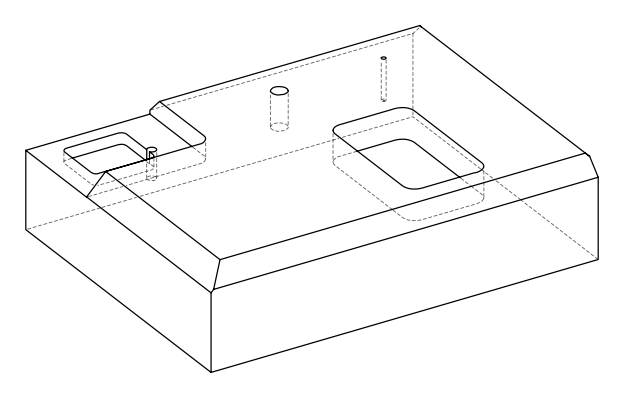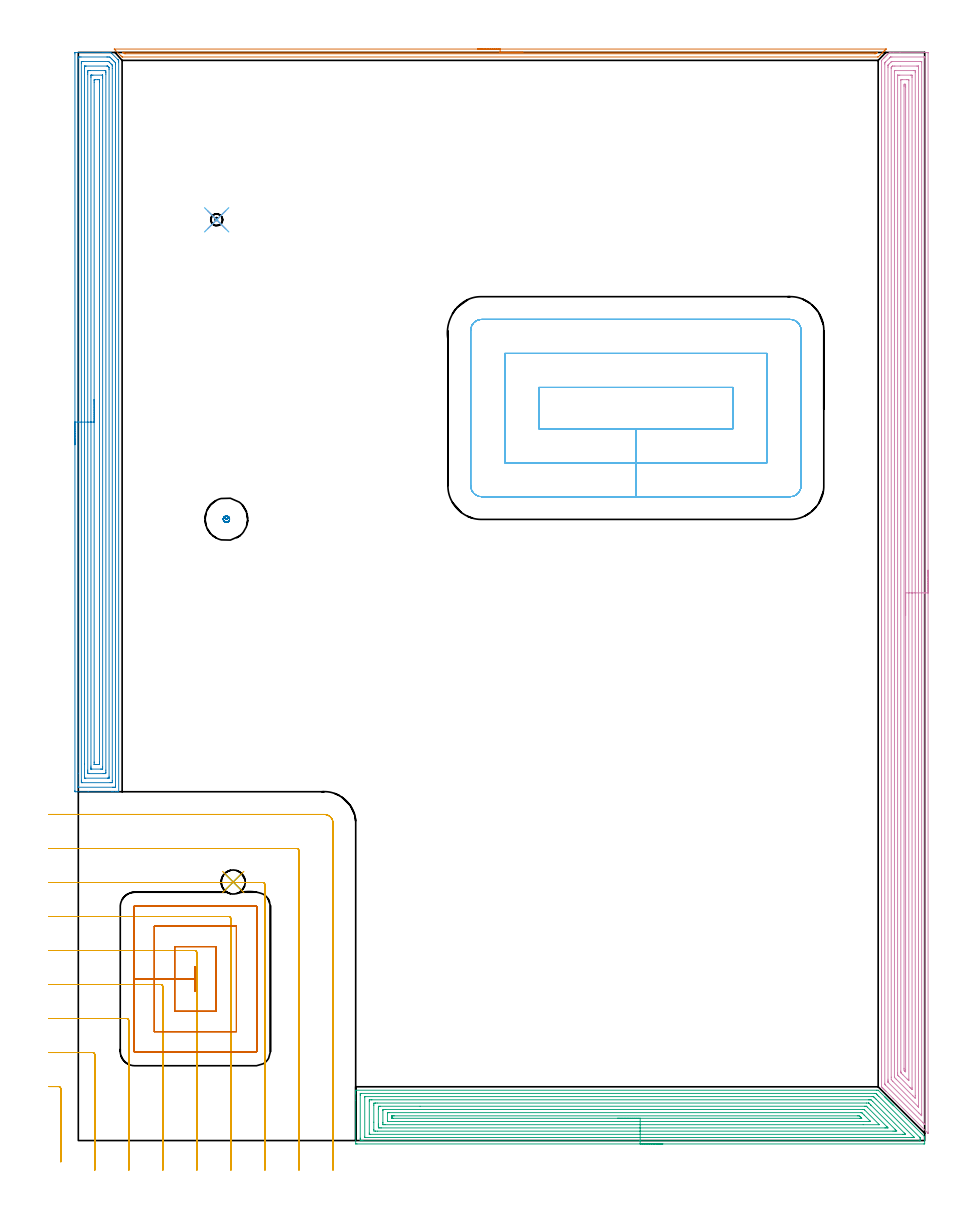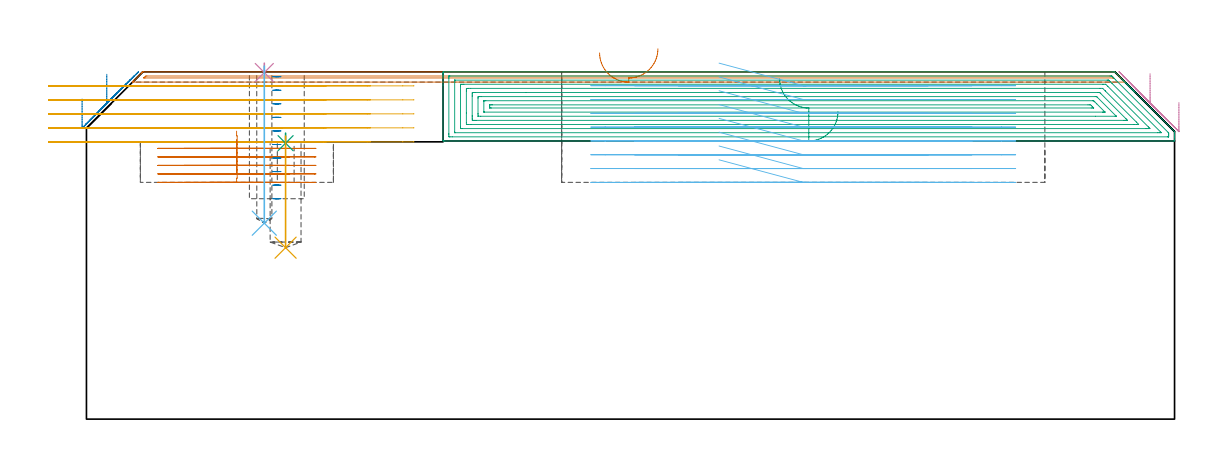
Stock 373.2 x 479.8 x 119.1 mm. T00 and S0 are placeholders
(PLAN: 12 operations, 6 tool changes, 111.7 min)
(1 AREA_MILL | FG_CHAMFER_SURFACE | UGT0205_001 | 5.54 min | 2117 mm3)
(2 AREA_MILL_1 | FG_CHAMFER_SURFACE_1 | UGT0205_001 | 18.59 min | 62138 mm3)
(3 AREA_MILL_2 | FG_CHAMFER_SURFACE_2 | UGT0205_001 | 17.73 min | 72673 mm3)
(4 AREA_MILL_3 | FG_CHAMFER_SURFACE_3 | UGT0205_001 | 30.08 min | 97330 mm3)
(5 MILL_CORNER_NOTCH_RECTANGULAR | CORNER_NOTCH_RECTANGULAR | UGT0201_094 | Follow Part, ap 5, ae 75% | 15.78 min | 446719 mm3)
(6 MILL_RECTANGULAR_POCKET | POCKET_RECTANGULAR_STRAIGHT | UGT0201_094 | Follow Part, ap 5, ae 75% | 17.09 min | 609557 mm3)
(7 MILL_RECTANGULAR_POCKET_1 | POCKET_RECTANGULAR_STRAIGHT_1 | NXT0201_011 | Follow Part, ap 3, ae 75% | 5.92 min | 69889 mm3)
(8 MILL_BLIND_HOLE_FROM_SOLID_MATERIAL | STEP1POCKET | NXT0201_012 | Spiral | 0.54 min | 12082 mm3)
(9 SPOT_DRILL | STEP1POCKET_1 | NXT0321_9005460120000 | 0.03 min | 22 mm3)
(10 SPOT_DRILL_1 | STEP1POCKET_2 | NXT0321_9005460120000 | 0.03 min | 17 mm3)
(11 DRILL_BLIND_HOLE_INTO_CENTER | STEP1POCKET_1 | NXT0301_077 | 0.16 min | 3021 mm3)
(12 DRILL_BLIND_HOLE_INTO_CENTER_1 | STEP1POCKET_2 | UGT0301_447 | 0.22 min | 1080 mm3)
(TOOL UGT0205_001 | Chamfer Mill 20 x 3 x 45 deg. | D20 FL50 Z2)
(TOOL UGT0201_094 | End mill 20 mm | D20 FL38 Z4)
(TOOL NXT0201_011 | ENDMILL 12mm [2P460-1200-NA 1630] | D12 FL38 Z6)
(TOOL NXT0201_012 | ENDMILL 16mm [2P460-1600-NA 1630] | D16 FL38 Z6)
(TOOL NXT0321_9005460120000 | NC Spot Drill, 142deg, 12mm, Carbide, Uncoated | D12 PA142 FL30 Z2)
(TOOL NXT0301_077 | Carbide Drill 10.6mm [860.1-1060-053A1-MM 2214] | D10.6 PA140 FL71 Z2)
(TOOL UGT0301_447 | Carbide Drill 5.2 mm | D5.2 PA118 FL52 Z2)
(OP 1 AREA_MILL)
G17 G21 G94 G90
T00 M6
G54
G17 G0 G90 X176. Y481.3 S1061 M3
G43 Z129.1 H0
Z125.6
G94 G1 X176.038 Z124.728 F250.
X176.152 Z123.863
X176.341 Z123.012
X176.603 Z122.18
X176.937 Z121.374
X177.34 Z120.6
X177.809 Z119.864
X178.34 Z119.172
X178.929 Z118.529
X179.572 Z117.94
X180.264 Z117.408
X181. Z116.94
X181.774 Z116.537
X182.58 Z116.203
X183.412 Z115.941
X184.264 Z115.752
X185.128 Z115.638
X186. Z115.6
X356.188
X356.189 Y481.296 Z115.603
X356.188 Y481.288 Z115.611
X355.771 Y480.87 Z116.027
X355.593 Y480.692 Z116.207
X355.429 Y480.529 Z116.371
X355.331 Y480.43 Z116.468
X355.295 Y480.394 Z116.504
X354.891 Y479.99 Z116.908
X354.7 Y479.8 Z117.1
X354.585 Y479.685 Z117.215
X354.451 Y479.55 Z117.347
X354.403 Y479.502 Z117.396
X353.741 Y478.841 Z118.059
X353.572 Y478.67 Z118.227
X352.906 Y478.006 Z118.894
X352.695 Y477.804 Z119.089
X352.469 Y477.8 Z119.1
X19.531
X19.305 Y477.804 Z119.089
X19.217 Y477.883 Z119.013
X19.094 Y478.006 Z118.894
X19.085 Y478.015 Z118.885
X18.87 Y478.23 Z118.67
X16.137 Y480.962 Z115.937
X15.961 Y481.141 Z115.759
X15.819 Y481.293 Z115.606
X15.961 Y481.3 Z115.6
X186.
Y479.886 Z117.014
X352.022 Y479.885 Z117.015
X352.13 Y479.884 Z117.016
X352.275 Y479.879 Z117.021
X352.315 Y479.874 Z117.026
X352.307 Y479.864 Z117.036
X352.231 Y479.784 Z117.116
X352.115 Y479.665 Z117.235
X352.022 Y479.572 Z117.328
X351.786 Y479.343 Z117.557
X351.706 Y479.267 Z117.633
X351.637 Y479.221 Z117.679
X351.024 Y479.214 Z117.686
X20.72 Y479.215 Z117.685
X20.354 Y479.221 Z117.679
X19.978 Y479.577 Z117.323
X19.758 Y479.795 Z117.105
X19.724 Y479.831 Z117.069
X19.692 Y479.869 Z117.031
X19.688 Y479.879 Z117.021
X20.084 Y479.886 Z117.014
X186.
X186.872 Z117.052
X187.737 Z117.166
X188.588 Z117.355
X189.42 Z117.617
X190.226 Z117.951
X191. Z118.354
X191.736 Z118.823
X192.428 Z119.354
X193.071 Z119.943
X193.66 Z120.586
X194.192 Z121.278
X194.66 Z122.014
X195.063 Z122.788
X195.397 Z123.594
X195.659 Z124.426
X195.848 Z125.278
X195.962 Z126.143
X196. Z127.014
G0 Z129.1
M5
M2
(OP 2 AREA_MILL_1)
G17 G21 G94 G90
T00 M6
G54
G17 G0 G90 X-1.5 Y306.8 S1061 M3
G43 Z129.1 H0
Z109.8
G94 G1 Y306.838 Z108.928 F250.
Y306.952 Z108.063
Y307.141 Z107.212
Y307.403 Z106.38
Y307.737 Z105.574
Y308.14 Z104.8
Y308.608 Z104.064
Y309.14 Z103.372
Y309.729 Z102.729
Y310.372 Z102.14
Y311.064 Z101.608
Y311.8 Z101.14
Y312.574 Z100.737
Y313.38 Z100.403
Y314.212 Z100.141
Y315.064 Z99.952
Y315.928 Z99.838
Y316.8 Z99.8
Y479.197
X-1.495 Y479.669 Z99.803
X-1.492 Y479.79 Z99.806
X-1.366 Y479.8 Z99.931
X10.633 Z111.928
X11.227 Z112.521
X11.797 Z113.093
X12.106 Z113.402
X12.676 Z113.972
X12.985 Z114.28
X14.3 Z115.6
X14.318 Y479.782 Z115.618
X14.744 Y479.358 Z116.04
X17.381 Y476.72 Z118.679
X17.58 Y476.52 Z118.88
X17.604 Y476.495 Z118.904
X17.798 Y476.295 Z119.087
X17.8 Y475.628 Z119.1
Y153.957
X17.794 Y153.81 Z119.093
X17.505 Y153.8 Z118.804
X17.121 Z118.42
X16.502 Z117.797
X15.313 Z116.61
X14.744 Z116.037
X4.336 Z105.633
X-1.081 Z100.216
X-1.369 Y153.803 Z99.928
X-1.492 Y153.81 Z99.805
X-1.499 Y153.935 Z99.799
X-1.5 Y154.403 Z99.8
Y316.8
X-0.086 Z101.214
X-0.085 Y477.294 Z101.215
X-0.084 Y477.412 Z101.216
X-0.079 Y477.79 Z101.221
X0.298 Y477.797 Z101.598
X0.677 Y477.799 Z101.977
X1.174 Y477.8 Z102.474
X12.603 Z113.903
X12.985 Y477.798 Z114.285
X13.49 Y477.792 Z114.79
X13.864 Y477.776 Z115.164
X14.235 Y477.412 Z115.535
X14.744 Y476.906 Z116.044
X15.13 Y476.52 Z116.43
X15.623 Y476.025 Z116.923
X16.012 Y475.628 Z117.312
X16.379 Y475.235 Z117.679
X16.384 Y474.855 Z117.684
X16.385 Y474.735 Z117.685
Y156.306
X16.384 Y156.188 Z117.684
X16.379 Y155.811 Z117.679
X16.002 Y155.803 Z117.302
X15.623 Y155.801 Z116.923
X15.126 Y155.8 Z116.426
X-0.005 Y155.801 Z101.295
X-0.033 Y155.802 Z101.267
X-0.062 Y155.807 Z101.238
X-0.079 Y155.811 Z101.221
X-0.08 Y155.833 Z101.22
X-0.085 Y156.069 Z101.215
X-0.086 Y161.957 Z101.214
Y316.8
X1.328 Z102.628
X1.329 Y474.966 Z102.629
X1.332 Y475.628 Z102.632
X1.334 Y475.743 Z102.634
X1.337 Y475.79 Z102.637
X1.391 Y475.796 Z102.691
X1.556 Y475.798 Z102.856
X2.266 Y475.8 Z103.566
X12.816 Y475.799 Z114.116
X12.985 Y475.796 Z114.285
X13.155 Y475.79 Z114.455
X13.422 Y475.767 Z114.722
X13.569 Y475.628 Z114.869
X13.864 Y475.335 Z115.164
X14.465 Y474.735 Z115.765
X14.744 Y474.454 Z116.044
X14.892 Y474.3 Z116.192
X14.964 Y474.224 Z116.264
X14.967 Y474.074 Z116.267
X14.97 Y473.843 Z116.27
X14.972 Y472.719 Z116.272
X14.971 Y158.634 Z116.271
X14.968 Y157.972 Z116.268
X14.966 Y157.857 Z116.266
X14.963 Y157.81 Z116.263
X14.909 Y157.804 Z116.209
X14.744 Y157.802 Z116.044
X14.034 Y157.8 Z115.334
X1.726 Z103.026
X1.556 Y157.803 Z102.856
X1.387 Y157.807 Z102.687
X1.343 Y157.81 Z102.643
X1.335 Y157.836 Z102.635
X1.332 Y157.896 Z102.632
X1.33 Y157.972 Z102.63
X1.329 Y158.204 Z102.629
X1.328 Y158.865 Z102.628
Y316.8
X2.743 Z104.043
Y472.951
X2.745 Y473.529 Z104.045
X2.748 Y473.725 Z104.048
X2.749 Y473.786 Z104.049
X2.792 Y473.79 Z104.092
X2.896 Y473.794 Z104.196
X3.315 Y473.8 Z104.615
X3.357 Z104.657
X12.567 Y473.799 Z113.867
X12.776 Y473.797 Z114.076
X12.88 Y473.794 Z114.18
X12.931 Y473.79 Z114.231
X12.985 Y473.755 Z114.285
X13.388 Y473.357 Z114.688
X13.489 Y473.254 Z114.789
X13.537 Y473.202 Z114.837
X13.55 Y473.143 Z114.85
X13.552 Y472.951 Z114.852
X13.556 Y472.371 Z114.856
X13.557 Y160.649 Z114.857
X13.555 Y160.071 Z114.855
X13.552 Y159.875 Z114.852
X13.551 Y159.814 Z114.851
X13.508 Y159.81 Z114.808
X13.404 Y159.806 Z114.704
X12.985 Y159.8 Z114.285
X12.943 Z114.243
X3.272 Z104.572
X2.893 Y159.804 Z104.193
X2.799 Y159.807 Z104.099
X2.756 Y159.81 Z104.056
X2.75 Y159.836 Z104.05
X2.748 Y159.925 Z104.048
X2.744 Y160.337 Z104.044
X2.743 Y166.091 Z104.043
Y316.8
X4.157 Z105.457
Y470.274
X4.158 Y471.166 Z105.458
X4.159 Y471.202 Z105.459
X4.194 Y471.79 Z105.494
X4.452 Y471.797 Z105.752
X5.073 Y471.8 Z106.373
X5.328 Z106.628
X11.483 Y471.799 Z112.783
X12.106 Y471.79 Z113.406
X12.141 Y471.166 Z113.441
X12.142 Y471.13 Z113.442
X12.143 Y470.274 Z113.443
Y163.326
X12.142 Y162.434 Z113.442
X12.141 Y162.398 Z113.441
X12.106 Y161.81 Z113.406
X11.848 Y161.803 Z113.148
X11.227 Y161.801 Z112.527
X10.972 Y161.8 Z112.272
X4.817 Y161.801 Z106.117
X4.194 Y161.81 Z105.494
X4.159 Y162.434 Z105.459
X4.158 Y162.47 Z105.458
X4.157 Y163.326 Z105.457
Y316.8
X5.571 Z106.871
Y468.876
X5.573 Y469.382 Z106.873
X5.576 Y469.763 Z106.876
X5.578 Y469.786 Z106.878
X5.593 Y469.79 Z106.893
X5.643 Y469.795 Z106.943
X5.746 Y469.798 Z107.046
X5.952 Y469.8 Z107.252
X6.419 Z107.719
X10.485 Z111.785
X10.595 Y469.799 Z111.895
X10.668 Y469.795 Z111.968
X10.71 Y469.79 Z112.01
X10.722 Y469.786 Z112.022
X10.723 Y469.767 Z112.023
X10.727 Y469.382 Z112.027
X10.729 Y468.995 Z112.029
Y468.489
Y164.724
X10.727 Y164.218 Z112.027
X10.724 Y163.837 Z112.024
X10.722 Y163.814 Z112.022
X10.707 Y163.81 Z112.007
X10.657 Y163.805 Z111.957
X10.554 Y163.802 Z111.854
X10.348 Y163.8 Z111.648
X9.881 Z111.181
X5.952 Z107.252
X5.815 Z107.115
X5.705 Y163.801 Z107.005
X5.632 Y163.805 Z106.932
X5.59 Y163.81 Z106.89
X5.578 Y163.814 Z106.878
X5.577 Y163.833 Z106.877
X5.573 Y164.218 Z106.873
X5.571 Y164.605 Z106.871
Y165.111
Y316.8
X6.985 Z108.285
Y466.705
X6.987 Y467.439 Z108.287
X6.989 Y467.597 Z108.289
X6.992 Y467.771 Z108.292
X7.311 Y467.79 Z108.611
X7.513 Y467.798 Z108.813
X8.59 Y467.8 Z109.89
X9.27 Y467.799 Z110.57
X9.296 Y467.794 Z110.596
X9.301 Y467.792 Z110.601
X9.308 Y467.761 Z110.608
X9.31 Y467.597 Z110.61
X9.314 Y466.861 Z110.614
X9.315 Y466.705 Z110.615
Y166.895
X9.313 Y166.161 Z110.613
X9.311 Y166.003 Z110.611
X9.308 Y165.829 Z110.608
X8.989 Y165.81 Z110.289
X8.787 Y165.802 Z110.087
X7.71 Y165.8 Z109.01
X7.03 Y165.801 Z108.33
X7.004 Y165.806 Z108.304
X6.999 Y165.808 Z108.299
X6.992 Y165.84 Z108.292
X6.989 Y166.003 Z108.289
X6.985 Y166.739 Z108.285
Y166.895
Y316.8
Y317.672 Z108.323
Y318.536 Z108.437
Y319.388 Z108.626
Y320.22 Z108.888
Y321.026 Z109.222
Y321.8 Z109.625
Y322.536 Z110.094
Y323.228 Z110.625
Y323.871 Z111.214
Y324.46 Z111.857
Y324.992 Z112.55
Y325.46 Z113.285
Y325.863 Z114.059
Y326.197 Z114.865
Y326.459 Z115.697
Y326.648 Z116.549
Y326.762 Z117.414
Y326.8 Z118.285
G0 Z129.1
M5
M2
(OP 3 AREA_MILL_2)
G17 G21 G94 G90
T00 M6
G54
G17 G0 G90 X257.75 Y-1.5 S1061 M3
G43 Z129.1 H0
Z105.4
G94 G1 X257.712 Z104.528 F250.
X257.598 Z103.664
X257.409 Z102.812
X257.147 Z101.98
X256.813 Z101.174
X256.41 Z100.4
X255.941 Z99.664
X255.41 Z98.972
X254.821 Z98.329
X254.178 Z97.74
X253.486 Z97.209
X252.75 Z96.74
X251.976 Z96.337
X251.17 Z96.003
X250.338 Z95.741
X249.486 Z95.552
X248.622 Z95.438
X247.75 Z95.4
X122.896
X122.426 Y-1.495 Z95.403
X122.31 Y-1.492 Z95.406
X122.3 Y-1.371 Z95.526
Y17.675 Z114.57
Y20.604 Z117.5
Y20.901 Z117.795
Y21.494 Z118.393
Y21.78 Z118.679
X122.301 Y21.917 Z118.816
X122.31 Y22.194 Z119.093
X122.451 Y22.2 Z119.1
X352.092
X352.695 Y22.199 Z119.086
X352.878 Y22.023 Z118.921
X355.467 Y19.435 Z116.331
X355.565 Y19.335 Z116.234
X355.659 Y19.241 Z116.141
X355.76 Y19.142 Z116.038
X355.854 Y19.046 Z115.945
X355.956 Y18.944 Z115.843
X356.053 Y18.849 Z115.745
X356.143 Y18.757 Z115.656
X356.254 Y18.647 Z115.546
X356.346 Y18.556 Z115.452
X356.432 Y18.468 Z115.367
X356.551 Y18.349 Z115.249
X356.639 Y18.263 Z115.159
X356.722 Y18.179 Z115.078
X356.848 Y18.052 Z114.951
X356.932 Y17.97 Z114.866
X357.011 Y17.89 Z114.789
X357.146 Y17.755 Z114.654
X357.225 Y17.677 Z114.573
X357.3 Y17.601 Z114.5
X357.443 Y17.458 Z114.357
X357.518 Y17.384 Z114.28
X357.589 Y17.312 Z114.211
X357.74 Y17.16 Z114.059
X357.811 Y17.091 Z113.987
X357.878 Y17.023 Z113.922
X358.037 Y16.863 Z113.762
X358.104 Y16.798 Z113.694
X358.167 Y16.734 Z113.633
X358.335 Y16.566 Z113.465
X358.397 Y16.504 Z113.401
X358.456 Y16.445 Z113.344
X358.632 Y16.269 Z113.168
X358.69 Y16.211 Z113.108
X358.745 Y16.156 Z113.055
X358.929 Y15.971 Z112.87
X358.983 Y15.918 Z112.815
X359.034 Y15.867 Z112.766
X359.226 Y15.674 Z112.573
X359.276 Y15.625 Z112.522
X359.323 Y15.578 Z112.477
X359.524 Y15.377 Z112.276
X359.569 Y15.332 Z112.229
X365.136 Y9.764 Z106.663
X373.2 Y1.701 Z98.597
Y1.555 Z98.455
Y0.679 Z97.578
Y0.393 Z97.292
Y-0.201 Z96.695
Y-1.376 Z95.521
X373.197 Y-1.491 Z95.405
X372.836 Y-1.5 Z95.4
X247.75
Y-0.086 Z96.814
X125.455
X124.68 Y-0.085 Z96.815
X124.562 Y-0.084 Z96.816
X124.335 Y-0.079 Z96.821
X124.31 Y-0.005 Z96.895
X124.304 Y0.171 Z97.071
X124.301 Y0.679 Z97.579
X124.3 Y1.053 Z97.953
X124.301 Y20.021 Z116.921
X124.303 Y20.394 Z117.294
X124.31 Y20.768 Z117.668
X124.322 Y20.779 Z117.679
X124.342 Y20.782 Z117.682
X124.389 Y20.784 Z117.684
X124.486 Y20.785 Z117.685
X124.68 Y20.786 Z117.686
X351.317 Y20.785 Z117.685
X351.51 Y20.784 Z117.684
X351.607 Y20.781 Z117.681
X351.651 Y20.779 Z117.679
X351.737 Y20.701 Z117.601
X352.092 Y20.356 Z117.256
X352.429 Y20.021 Z116.921
X352.984 Y19.467 Z116.367
X370.962 Y1.487 Z98.387
X371.094 Y1.35 Z98.25
X371.175 Y1.263 Z98.163
X371.19 Y1.229 Z98.129
X371.196 Y1.187 Z98.087
X371.198 Y0.679 Z97.579
X371.197 Y0.306 Z97.206
X371.19 Y-0.068 Z96.832
X371.178 Y-0.079 Z96.821
X371.158 Y-0.082 Z96.818
X371.111 Y-0.084 Z96.816
X371.014 Y-0.085 Z96.815
X370.82 Y-0.086 Z96.814
X247.75
Y1.329 Z98.229
X126.464
X126.386 Y1.33 Z98.23
X126.325 Y1.333 Z98.233
X126.313 Y1.335 Z98.235
X126.309 Y1.351 Z98.251
X126.305 Y1.396 Z98.296
X126.301 Y1.558 Z98.458
Y19.142 Z116.042
X126.302 Y19.302 Z116.202
X126.309 Y19.356 Z116.256
X126.312 Y19.365 Z116.265
X126.32 Y19.368 Z116.268
X126.347 Y19.37 Z116.27
X126.464 Y19.371 Z116.271
X350.076
X350.308 Y19.37 Z116.27
X350.541 Y19.366 Z116.266
X350.604 Y19.365 Z116.265
X350.647 Y19.342 Z116.242
X350.718 Y19.276 Z116.176
X350.856 Y19.142 Z116.042
X351.2 Y18.801 Z115.701
X351.738 Y18.263 Z115.163
X368.442 Y1.558 Z98.458
X368.539 Y1.459 Z98.359
X368.613 Y1.38 Z98.28
X368.652 Y1.338 Z98.238
X368.609 Y1.336 Z98.236
X368.375 Y1.331 Z98.231
X368.145 Y1.329 Z98.229
X367.485
X247.75
Y2.743 Z99.643
X128.829
X128.419 Y2.745 Z99.645
X128.327 Y2.748 Z99.648
X128.314 Y2.749 Z99.649
X128.31 Y2.762 Z99.662
X128.305 Y2.806 Z99.706
X128.302 Y2.898 Z99.798
X128.3 Y3.264 Z100.164
Y17.384 Z114.284
X128.304 Y17.797 Z114.697
X128.307 Y17.9 Z114.8
X128.31 Y17.946 Z114.846
X128.364 Y17.95 Z114.85
X128.561 Y17.954 Z114.854
X129.139 Y17.957 Z114.857
X129.449
X348.525 Y17.956 Z114.856
X348.837 Y17.955 Z114.855
X349.417 Y17.95 Z114.85
X349.601 Y17.938 Z114.838
X350.308 Y17.243 Z114.143
X364.234 Y3.316 Z100.216
X364.577 Y2.97 Z99.87
X364.779 Y2.761 Z99.661
X364.577 Y2.75 Z99.65
X364.264 Y2.746 Z99.646
X363.685 Y2.743 Z99.643
X363.375
X247.75
Y4.157 Z101.057
X131.854
X130.96 Y4.158 Z101.058
X130.923 Y4.16 Z101.06
X130.31 Y4.195 Z101.095
X130.302 Y4.808 Z101.708
X130.3 Y8.106 Z105.006
X130.301 Y15.625 Z112.525
X130.304 Y16.236 Z113.136
X130.31 Y16.504 Z113.404
X130.886 Y16.54 Z113.44
X130.923 Y16.541 Z113.441
X131.775 Y16.543 Z113.443
X347.594
X348.488 Y16.541 Z113.441
X348.525 Y16.538 Z113.438
X348.556 Y16.534 Z113.434
X348.589 Y16.504 Z113.404
X349.417 Y15.685 Z112.585
X349.477 Y15.625 Z112.525
X360.118 Y4.983 Z101.883
X360.894 Y4.195 Z101.095
X360.155 Y4.159 Z101.059
X360.118 Y4.158 Z101.058
X359.265 Y4.157 Z101.057
X247.75
Y5.571 Z102.471
X133.598
X133.094 Y5.572 Z102.472
X132.706 Y5.575 Z102.475
X132.328 Y5.578 Z102.478
X132.31 Y5.954 Z102.854
X132.302 Y6.352 Z103.252
X132.301 Y6.833 Z103.733
X132.3 Y7.234 Z104.134
X132.301 Y13.867 Z110.767
X132.302 Y14.265 Z111.165
X132.31 Y14.746 Z111.646
X132.325 Y15.122 Z112.022
X132.706 Y15.125 Z112.025
X133.211 Y15.128 Z112.028
X150.684 Y15.129 Z112.029
X346.741
X347.246 Y15.127 Z112.027
X347.438 Y15.124 Z112.024
X347.485 Y15.122 Z112.022
X347.534 Y15.107 Z112.007
X347.633 Y15.015 Z111.915
X347.905 Y14.746 Z111.646
X356.551 Y6.101 Z103.001
X356.696 Y5.954 Z102.854
X356.835 Y5.807 Z102.707
X357.05 Y5.578 Z102.478
X356.935 Y5.575 Z102.475
X356.551 Y5.573 Z102.473
X356.047 Y5.571 Z102.471
X355.659
X247.75
Y6.985 Z103.885
X135.227 Y6.986 Z103.886
X134.49 Y6.99 Z103.89
X134.328 Y6.992 Z103.892
X134.309 Y7.003 Z103.903
X134.304 Y7.017 Z103.917
X134.3 Y7.712 Z104.612
Y7.9 Z104.8
X134.301 Y13.174 Z110.074
X134.305 Y13.362 Z110.262
X134.316 Y13.708 Z110.608
X134.49 Y13.711 Z110.611
X134.646 Y13.713 Z110.613
X135.382 Y13.714 Z110.614
X135.536 Y13.715 Z110.615
X346.004 Y13.714 Z110.614
X346.372 Y13.712 Z110.612
X346.463 Y13.709 Z110.609
X346.482 Y13.708 Z110.608
X346.516 Y13.679 Z110.579
X346.577 Y13.622 Z110.522
X346.741 Y13.461 Z110.361
X352.984 Y7.219 Z104.119
X353.149 Y7.051 Z103.951
X353.175 Y7.022 Z103.922
X353.195 Y6.997 Z103.897
X353.175 Y6.992 Z103.892
X352.984 Y6.988 Z103.888
X352.828 Y6.986 Z103.886
X346.09 Y6.985 Z103.885
X247.75
Y8.4 Z105.3
X136.372
X136.357 Y8.401 Z105.301
X136.311 Y8.406 Z105.306
X136.301 Y8.565 Z105.465
X136.3 Y8.592 Z105.492
Y12.108 Z109.008
X136.302 Y12.215 Z109.115
X136.306 Y12.268 Z109.168
X136.309 Y12.288 Z109.188
X136.387 Y12.293 Z109.193
X136.776 Y12.299 Z109.199
X136.971 Y12.3 Z109.2
X345.152
X345.282 Y12.299 Z109.199
X345.386 Y12.296 Z109.196
X345.449 Y12.293 Z109.193
X345.469 Y12.275 Z109.175
X345.643 Y12.108 Z109.008
X345.849 Y11.904 Z108.804
X346.524 Y11.229 Z108.129
X349.162 Y8.592 Z105.492
X349.251 Y8.502 Z105.402
X349.305 Y8.446 Z105.346
X349.332 Y8.415 Z105.315
X349.337 Y8.407 Z105.307
X349.303 Y8.405 Z105.305
X348.914 Y8.401 Z105.301
X348.719 Y8.4 Z105.3
X348.525
X247.75
Y9.814 Z106.714
X138.949
X138.599 Y9.816 Z106.716
X138.333 Y9.821 Z106.721
X138.31 Y9.822 Z106.722
X138.307 Y9.859 Z106.759
X138.303 Y9.942 Z106.842
X138.3 Y10.11 Z107.01
Y10.35 Z107.25
X138.302 Y10.67 Z107.57
X138.305 Y10.83 Z107.73
X138.309 Y10.868 Z107.768
X138.313 Y10.88 Z107.78
X138.329 Y10.881 Z107.781
X138.407 Y10.884 Z107.784
X138.949 Y10.886 Z107.786
X139.297
X343.523 Y10.885 Z107.785
X344.066 Y10.882 Z107.782
X344.421 Y10.879 Z107.779
X344.715 Y10.589 Z107.489
X344.954 Y10.35 Z107.25
X345.38 Y9.913 Z106.813
X345.47 Y9.82 Z106.72
X345.414 Y9.817 Z106.717
X345.347 Y9.816 Z106.716
X344.957 Y9.814 Z106.714
X344.609
X247.75
X246.878 Z106.752
X246.013 Z106.866
X245.162 Z107.055
X244.33 Z107.317
X243.524 Z107.651
X242.75 Z108.054
X242.014 Z108.522
X241.322 Z109.053
X240.679 Z109.643
X240.09 Z110.286
X239.558 Z110.978
X239.09 Z111.714
X238.687 Z112.488
X238.353 Z113.294
X238.091 Z114.126
X237.902 Z114.977
X237.788 Z115.842
X237.75 Z116.714
G0 Z129.1
M5
M2
(OP 4 AREA_MILL_3)
G17 G21 G94 G90
T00 M6
G54
G17 G0 G90 X374.7 Y251.5 S1061 M3
G43 Z129.1 H0
Z108.6
G94 G1 Y251.462 Z107.728 F250.
Y251.348 Z106.864
Y251.159 Z106.012
Y250.897 Z105.18
Y250.563 Z104.374
Y250.16 Z103.6
Y249.692 Z102.864
Y249.16 Z102.172
Y248.571 Z101.529
Y247.928 Z100.94
Y247.236 Z100.408
Y246.5 Z99.94
Y245.726 Z99.537
Y244.92 Z99.203
Y244.088 Z98.941
Y243.236 Z98.752
Y242.372 Z98.638
Y241.5 Z98.6
Y3.754
X374.699 Y3.374 Z98.601
X374.698 Y3.341 Z98.602
X374.692 Y3.219 Z98.606
X374.634 Y3.271 Z98.664
X374.526 Y3.374 Z98.772
X359.252 Y18.648 Z114.047
X356.208 Y21.691 Z117.09
X356.037 Y21.86 Z117.257
X355.87 Y22.029 Z117.428
X355.761 Y22.138 Z117.537
X355.594 Y22.303 Z117.7
X355.431 Y22.468 Z117.867
X355.314 Y22.585 Z117.984
X355.152 Y22.746 Z118.143
X354.992 Y22.907 Z118.306
X354.867 Y23.032 Z118.43
X354.709 Y23.189 Z118.586
X354.553 Y23.346 Z118.745
X354.421 Y23.478 Z118.877
X354.238 Y23.665 Z119.057
X354.197 Y23.712 Z119.096
X354.2 Y23.92 Z119.1
Y476.052
X354.204 Y476.295 Z119.09
X354.243 Y476.345 Z119.053
X355.015 Y477.116 Z118.283
X355.152 Y477.254 Z118.144
X355.291 Y477.392 Z118.006
X355.453 Y477.555 Z117.844
X355.594 Y477.697 Z117.701
X355.738 Y477.839 Z117.56
X355.892 Y477.993 Z117.405
X356.037 Y478.139 Z117.258
X356.185 Y478.286 Z117.113
X356.331 Y478.432 Z116.967
X356.48 Y478.582 Z116.815
X356.632 Y478.733 Z116.666
X356.77 Y478.871 Z116.528
X356.923 Y479.025 Z116.372
X357.401 Y479.501 Z115.899
X357.678 Y479.775 Z115.62
X357.708 Y479.798 Z115.589
X357.845 Y479.8 Z115.453
X359.481 Z113.815
X362.408 Z110.888
X374.191 Z99.106
X374.464 Y479.797 Z98.833
X374.692 Y479.79 Z98.606
X374.699 Y479.56 Z98.599
X374.7 Y241.5 Z98.6
X373.286 Z100.014
Y7.395
X373.284 Y7.195 Z100.016
X373.281 Y7.097 Z100.019
X373.279 Y7.085 Z100.021
X373.272 Y7.089 Z100.028
X373.239 Y7.116 Z100.061
X373.164 Y7.187 Z100.136
X372.955 Y7.395 Z100.345
X372.42 Y7.93 Z100.88
X355.978 Y24.372 Z117.322
X355.809 Y24.543 Z117.491
X355.675 Y24.683 Z117.625
X355.634 Y24.727 Z117.666
X355.621 Y24.757 Z117.679
X355.614 Y25.265 Z117.686
Y474.712
X355.62 Y475.148 Z117.68
X355.621 Y475.253 Z117.679
X355.677 Y475.315 Z117.623
X355.777 Y475.422 Z117.524
X355.955 Y475.605 Z117.345
X357.742 Y477.392 Z115.558
X357.999 Y477.646 Z115.301
X358.085 Y477.728 Z115.215
X358.152 Y477.79 Z115.148
X358.251 Y477.792 Z115.049
X358.734 Y477.799 Z114.566
X372.902 Z100.398
X373.154 Y477.794 Z100.146
X373.268 Y477.79 Z100.032
X373.279 Y477.785 Z100.021
X373.281 Y477.766 Z100.019
X373.284 Y477.716 Z100.016
X373.285 Y477.615 Z100.015
X373.286 Y477.412 Z100.014
Y241.5
X371.872 Z101.428
X371.871 Y11.862 Z101.429
X371.87 Y11.523 Z101.43
X371.866 Y10.969 Z101.434
X371.865 Y10.953 Z101.435
X371.838 Y10.969 Z101.462
X371.534 Y11.267 Z101.766
X370.937 Y11.862 Z102.363
X370.649 Y12.15 Z102.651
X357.186 Y25.615 Z116.114
X357.097 Y25.707 Z116.203
X357.054 Y25.755 Z116.246
X357.035 Y25.778 Z116.265
X357.034 Y25.819 Z116.266
X357.03 Y26.159 Z116.27
X357.029 Y26.499 Z116.271
X357.028 Y27.052 Z116.272
X357.029 Y473.265 Z116.271
X357.03 Y473.818 Z116.27
X357.033 Y474.154 Z116.267
X357.035 Y474.204 Z116.265
X357.052 Y474.241 Z116.248
X357.438 Y474.639 Z115.862
X358.328 Y475.528 Z114.972
X358.406 Y475.605 Z114.894
X358.555 Y475.744 Z114.745
X358.624 Y475.79 Z114.676
X358.751 Y475.794 Z114.549
X358.945 Y475.799 Z114.355
X371.534 Z101.766
X371.727 Y475.796 Z101.573
X371.855 Y475.79 Z101.445
X371.866 Y475.787 Z101.434
X371.868 Y475.782 Z101.432
X371.87 Y475.76 Z101.43
X371.871 Y475.719 Z101.429
Y475.605
X371.872 Y241.5 Z101.428
X370.457 Z102.843
Y15.437
X370.454 Y14.876 Z102.846
X370.452 Y14.813 Z102.848
Y14.809
X370.434 Y14.822 Z102.866
X370.386 Y14.866 Z102.914
X370.196 Y15.053 Z103.104
X359.137 Y26.113 Z114.163
X359.092 Y26.159 Z114.208
X358.45 Y26.852 Z114.85
X358.443 Y27.946 Z114.857
Y472.731
X358.444 Y472.925 Z114.856
X358.447 Y473.099 Z114.853
X358.45 Y473.182 Z114.85
X358.501 Y473.24 Z114.799
X358.66 Y473.406 Z114.64
X358.819 Y473.566 Z114.481
X358.948 Y473.692 Z114.352
X359.033 Y473.772 Z114.267
X359.137 Y473.795 Z114.163
X359.156 Y473.798 Z114.144
X360.022 Y473.8 Z113.278
X362.462 Z110.838
X369.781 Z103.519
X370.202 Y473.794 Z103.098
X370.411 Y473.79 Z102.889
X370.451 Y473.784 Z102.849
X370.453 Y473.748 Z102.847
X370.455 Y473.688 Z102.845
X370.457 Y473.118 Z102.843
Y472.925
Y241.5
X369.043 Z104.257
Y19.737
X369.042 Y19.011 Z104.258
X369.04 Y18.847 Z104.26
X369.037 Y18.694 Z104.263
X368.878 Y18.832 Z104.422
X368.691 Y19.011 Z104.609
X367.992 Y19.706 Z105.308
X367.794 Y19.904 Z105.506
X360.646 Y27.052 Z112.654
X360.022 Y27.683 Z113.278
X359.893 Y27.819 Z113.407
X359.864 Y27.852 Z113.436
X359.861 Y27.891 Z113.439
X359.859 Y27.946 Z113.441
X359.857 Y28.112 Z113.443
X359.858 Y471.304 Z113.442
X359.86 Y471.471 Z113.44
X359.865 Y471.79 Z113.435
X360.022 Y471.794 Z113.278
X360.253 Y471.799 Z113.047
X368.221 Y471.8 Z105.079
X368.878 Y471.797 Z104.422
X368.971 Y471.795 Z104.329
X369.027 Y471.79 Z104.273
X369.036 Y471.785 Z104.264
X369.039 Y471.733 Z104.261
X369.041 Y471.638 Z104.259
X369.043 Y471.304 Z104.257
Y471.138
Y241.5
X367.629 Z105.671
X367.628 Y23.478 Z105.672
X367.626 Y22.954 Z105.674
X367.622 Y22.585 Z105.678
X367.617 Y22.542 Z105.683
X367.568 Y22.585 Z105.732
X367.107 Y23.042 Z106.193
X366.669 Y23.478 Z106.631
X361.793 Y28.355 Z111.507
X361.314 Y28.839 Z111.986
X361.282 Y28.878 Z112.018
X361.278 Y28.907 Z112.022
X361.275 Y28.971 Z112.025
X361.272 Y29.103 Z112.028
X361.271 Y29.366 Z112.029
Y29.733
X361.272 Y469.614 Z112.028
X361.273 Y469.746 Z112.027
X361.275 Y469.777 Z112.025
X361.277 Y469.787 Z112.023
X361.286 Y469.79 Z112.014
X361.351 Y469.797 Z111.949
X361.793 Y469.799 Z111.507
X362.234 Y469.8 Z111.066
X367.107 Y469.799 Z106.193
X367.551 Y469.796 Z105.749
X367.616 Y469.79 Z105.684
X367.622 Y469.724 Z105.678
X367.626 Y469.351 Z105.674
X367.628 Y468.824 Z105.672
X367.629 Y241.5 Z105.671
X366.215 Z107.085
Y27.059
X366.21 Y26.614 Z107.09
X366.208 Y26.413 Z107.092
X366.091 Y26.518 Z107.209
X365.546 Y27.052 Z107.754
X363.564 Y29.033 Z109.736
X362.866 Y29.733 Z110.434
X362.765 Y29.839 Z110.535
X362.707 Y29.903 Z110.593
X362.692 Y29.957 Z110.608
X362.69 Y30.177 Z110.61
X362.685 Y30.62 Z110.615
X362.686 Y467.563 Z110.614
X362.692 Y467.775 Z110.608
X363.096 Y467.791 Z110.204
X363.332 Y467.798 Z109.968
X365.336 Y467.8 Z107.964
X365.988 Y467.799 Z107.312
X366.118 Y467.795 Z107.182
X366.142 Y467.791 Z107.158
X366.208 Y467.773 Z107.092
X366.214 Y467.57 Z107.086
X366.215 Y467.563 Z107.085
Y241.5
X364.8 Z108.5
Y31.167
X364.797 Y30.627 Z108.503
X364.793 Y30.28 Z108.507
X364.45 Y30.599 Z108.85
X364.422 Y30.627 Z108.878
X364.107 Y30.973 Z109.193
X364.102 Y31.52 Z109.198
X364.1 Y31.873 Z109.2
Y464.883
X364.101 Y465.235 Z109.199
X364.107 Y465.776 Z109.193
X364.428 Y465.799 Z108.872
X364.45 Y465.798 Z108.85
X364.793 Y465.776 Z108.507
X364.798 Y465.425 Z108.502
X364.8 Y464.883 Z108.5
Y464.529
Y241.5
Y240.628 Z108.538
Y239.764 Z108.651
Y238.912 Z108.84
Y238.08 Z109.103
Y237.274 Z109.436
Y236.5 Z109.839
Y235.764 Z110.308
Y235.072 Z110.839
Y234.429 Z111.428
Y233.84 Z112.072
Y233.308 Z112.764
Y232.84 Z113.5
Y232.437 Z114.273
Y232.103 Z115.079
Y231.841 Z115.911
Y231.652 Z116.763
Y231.538 Z117.628
Y231.5 Z118.5
G0 Z129.1
M5
M2
(OP 5 MILL_CORNER_NOTCH_RECTANGULAR)
G17 G21 G94 G90
T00 M6
G54
G17 G0 G90 X-7.7 Y-9.38 S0 M3
G43 Z129.1 H0
Z114.3
G94 G1 Y-6.38 F250.
Y22.808 F500.
G3 X-8.692 Y23.8 R1.
G1 X-10.
X-13. F250.
G0 Z129.1
X7.3 Y-13.
Z114.3
G1 Y-10.
Y37.808 F500.
G3 X6.308 Y38.8 R1.
G1 X-10.
X-13. F250.
G0 Z129.1
X22.3 Y-13.
Z114.3
G1 Y-10.
Y52.807 F500.
G3 X21.307 Y53.8 R1.
G1 X-10.
X-13. F250.
G0 Z129.1
X37.3 Y-13.
Z114.3
G1 Y-10.
Y67.807 F500.
G3 X36.307 Y68.8 R1.
G1 X-10.
X-13. F250.
G0 Z129.1
X52.3 Y-13.
Z114.3
G1 Y-10.
Y82.806 F500.
G3 X51.306 Y83.8 R1.
G1 X-10.
X-13. F250.
G0 Z129.1
X67.3 Y-13.
Z114.3
G1 Y-10.
Y97.806 F500.
G3 X66.306 Y98.8 R1.
G1 X-10.
X-13. F250.
G0 Z129.1
X82.3 Y-13.
Z114.3
G1 Y-10.
Y112.806 F500.
G3 X81.306 Y113.8 R1.
G1 X-10.
X-13. F250.
G0 Z129.1
X97.3 Y-13.
Z114.3
G1 Y-10.
Y127.805 F500.
G3 X96.305 Y128.8 R1.
G1 X-10.
X-13. F250.
G0 Z129.1
X112.3 Y-13.
Z114.3
G1 Y-10.
Y140. F500.
G3 X108.5 Y143.8 R3.8
G1 X-10.
X-13. F250.
G0 Z129.1
X-7.7 Y-9.38
Z109.5
G1 Y-6.38
Y22.809 F500.
G3 X-8.692 Y23.8 R1.
G1 X-10.
X-13. F250.
G0 Z129.1
X7.3 Y-13.
Z109.5
G1 Y-10.
Y37.808 F500.
G3 X6.308 Y38.8 R1.
G1 X-10.
X-13. F250.
G0 Z129.1
X22.3 Y-13.
Z109.5
G1 Y-10.
Y52.807 F500.
G3 X21.307 Y53.8 R1.
G1 X-10.
X-13. F250.
G0 Z129.1
X37.3 Y-13.
Z109.5
G1 Y-10.
Y67.807 F500.
G3 X36.307 Y68.8 R1.
G1 X-10.
X-13. F250.
G0 Z129.1
X52.3 Y-13.
Z109.5
G1 Y-10.
Y82.806 F500.
G3 X51.306 Y83.8 R1.
G1 X-10.
X-13. F250.
G0 Z129.1
X67.3 Y-13.
Z109.5
G1 Y-10.
Y97.806 F500.
G3 X66.306 Y98.8 R1.
G1 X-10.
X-13. F250.
G0 Z129.1
X82.3 Y-13.
Z109.5
G1 Y-10.
Y112.806 F500.
G3 X81.306 Y113.8 R1.
G1 X-10.
X-13. F250.
G0 Z129.1
X97.3 Y-13.
Z109.5
G1 Y-10.
Y127.805 F500.
G3 X96.305 Y128.8 R1.
G1 X-10.
X-13. F250.
G0 Z129.1
X112.3 Y-13.
Z109.5
G1 Y-10.
Y140. F500.
G3 X108.5 Y143.8 R3.8
G1 X-10.
X-13. F250.
G0 Z129.1
X-7.7 Y-9.38
Z104.7
G1 Y-6.38
Y22.809 F500.
G3 X-8.692 Y23.8 R1.
G1 X-10.
X-13. F250.
G0 Z129.1
X7.3 Y-13.
Z104.7
G1 Y-10.
Y37.808 F500.
G3 X6.308 Y38.8 R1.
G1 X-10.
X-13. F250.
G0 Z129.1
X22.3 Y-13.
Z104.7
G1 Y-10.
Y52.807 F500.
G3 X21.307 Y53.8 R1.
G1 X-10.
X-13. F250.
G0 Z129.1
X37.3 Y-13.
Z104.7
G1 Y-10.
Y67.807 F500.
G3 X36.307 Y68.8 R1.
G1 X-10.
X-13. F250.
G0 Z129.1
X52.3 Y-13.
Z104.7
G1 Y-10.
Y82.806 F500.
G3 X51.306 Y83.8 R1.
G1 X-10.
X-13. F250.
G0 Z129.1
X67.3 Y-13.
Z104.7
G1 Y-10.
Y97.806 F500.
G3 X66.306 Y98.8 R1.
G1 X-10.
X-13. F250.
G0 Z129.1
X82.3 Y-13.
Z104.7
G1 Y-10.
Y112.806 F500.
G3 X81.306 Y113.8 R1.
G1 X-10.
X-13. F250.
G0 Z129.1
X97.3 Y-13.
Z104.7
G1 Y-10.
Y127.805 F500.
G3 X96.305 Y128.8 R1.
G1 X-10.
X-13. F250.
G0 Z129.1
X112.3 Y-13.
Z104.7
G1 Y-10.
Y140. F500.
G3 X108.5 Y143.8 R3.8
G1 X-10.
X-13. F250.
G0 Z129.1
X-7.7 Y-9.38
Z99.9
G1 Y-6.38
Y22.809 F500.
G3 X-8.692 Y23.8 R1.
G1 X-10.
X-13. F250.
G0 Z129.1
X7.3 Y-13.
Z99.9
G1 Y-10.
Y37.808 F500.
G3 X6.308 Y38.8 R1.
G1 X-10.
X-13. F250.
G0 Z129.1
X22.3 Y-13.
Z99.9
G1 Y-10.
Y52.807 F500.
G3 X21.307 Y53.8 R1.
G1 X-10.
X-13. F250.
G0 Z129.1
X37.3 Y-13.
Z99.9
G1 Y-10.
Y67.807 F500.
G3 X36.307 Y68.8 R1.
G1 X-10.
X-13. F250.
G0 Z129.1
X52.3 Y-13.
Z99.9
G1 Y-10.
Y82.806 F500.
G3 X51.306 Y83.8 R1.
G1 X-10.
X-13. F250.
G0 Z129.1
X67.3 Y-13.
Z99.9
G1 Y-10.
Y97.806 F500.
G3 X66.306 Y98.8 R1.
G1 X-10.
X-13. F250.
G0 Z129.1
X82.3 Y-13.
Z99.9
G1 Y-10.
Y112.806 F500.
G3 X81.306 Y113.8 R1.
G1 X-10.
X-13. F250.
G0 Z129.1
X97.3 Y-13.
Z99.9
G1 Y-10.
Y127.805 F500.
G3 X96.305 Y128.8 R1.
G1 X-10.
X-13. F250.
G0 Z129.1
X112.3 Y-13.
Z99.9
G1 Y-10.
Y140. F500.
G3 X108.5 Y143.8 R3.8
G1 X-10.
X-13. F250.
G0 Z129.1
X-7.7 Y-9.38
Z95.1
G1 Y-6.38
Y22.809 F500.
G3 X-8.692 Y23.8 R1.
G1 X-10.
X-13. F250.
G0 Z129.1
X7.3 Y-13.
Z95.1
G1 Y-10.
Y37.808 F500.
G3 X6.308 Y38.8 R1.
G1 X-10.
X-13. F250.
G0 Z129.1
X22.3 Y-13.
Z95.1
G1 Y-10.
Y52.807 F500.
G3 X21.307 Y53.8 R1.
G1 X-10.
X-13. F250.
G0 Z129.1
X37.3 Y-13.
Z95.1
G1 Y-10.
Y67.807 F500.
G3 X36.307 Y68.8 R1.
G1 X-10.
X-13. F250.
G0 Z129.1
X52.3 Y-13.
Z95.1
G1 Y-10.
Y82.806 F500.
G3 X51.306 Y83.8 R1.
G1 X-10.
X-13. F250.
G0 Z129.1
X67.3 Y-13.
Z95.1
G1 Y-10.
Y97.806 F500.
G3 X66.306 Y98.8 R1.
G1 X-10.
X-13. F250.
G0 Z129.1
X82.3 Y-13.
Z95.1
G1 Y-10.
Y112.806 F500.
G3 X81.306 Y113.8 R1.
G1 X-10.
X-13. F250.
G0 Z129.1
X97.3 Y-13.
Z95.1
G1 Y-10.
Y127.805 F500.
G3 X96.305 Y128.8 R1.
G1 X-10.
X-13. F250.
G0 Z129.1
X112.3 Y-13.
Z95.1
G1 Y-10.
Y140. F500.
G3 X108.5 Y143.8 R3.8
G1 X-10.
X-13. F250.
G0 Z129.1
M5
M2
(OP 6 MILL_RECTANGULAR_POCKET)
G17 G21 G94 G90
T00 M6
G54
G17 G0 G90 X216.973 Y313.9 S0 M3
G43 Z129.1 H0
Z122.1
G94 G1 X245.85 Z114.362 F250.
X288.7 F500.
Y332.1
X203.
Y313.9
X245.85
Y298.9
X303.7
Y347.1
X188.
Y298.9
X245.85
Y283.9
X313.8
G3 X318.7 Y288.8 R4.9
G1 Y357.2
G3 X313.8 Y362.1 R4.9
G1 X177.9
G3 X173. Y357.2 R4.9
G1 Y288.8
G3 X177.9 Y283.9 R4.9
G1 X245.85
X246.85
G0 X216.973 Y313.9 Z117.362
G1 X245.85 Z109.625 F250.
X288.7 F500.
Y332.1
X203.
Y313.9
X245.85
Y298.9
X303.7
Y347.1
X188.
Y298.9
X245.85
Y283.9
X313.8
G3 X318.7 Y288.8 R4.9
G1 Y357.2
G3 X313.8 Y362.1 R4.9
G1 X177.9
G3 X173. Y357.2 R4.9
G1 Y288.8
G3 X177.9 Y283.9 R4.9
G1 X245.85
X246.85
G0 X216.973 Y313.9 Z112.625
G1 X245.85 Z104.887 F250.
X288.7 F500.
Y332.1
X203.
Y313.9
X245.85
Y298.9
X303.7
Y347.1
X188.
Y298.9
X245.85
Y283.9
X313.8
G3 X318.7 Y288.8 R4.9
G1 Y357.2
G3 X313.8 Y362.1 R4.9
G1 X177.9
G3 X173. Y357.2 R4.9
G1 Y288.8
G3 X177.9 Y283.9 R4.9
G1 X245.85
X246.85
G0 X216.973 Y313.9 Z107.887
G1 X245.85 Z100.15 F250.
X288.7 F500.
Y332.1
X203.
Y313.9
X245.85
Y298.9
X303.7
Y347.1
X188.
Y298.9
X245.85
Y283.9
X313.8
G3 X318.7 Y288.8 R4.9
G1 Y357.2
G3 X313.8 Y362.1 R4.9
G1 X177.9
G3 X173. Y357.2 R4.9
G1 Y288.8
G3 X177.9 Y283.9 R4.9
G1 X245.85
X246.85
G0 X216.973 Y313.9 Z103.15
G1 X245.85 Z95.412 F250.
X288.7 F500.
Y332.1
X203.
Y313.9
X245.85
Y298.9
X303.7
Y347.1
X188.
Y298.9
X245.85
Y283.9
X313.8
G3 X318.7 Y288.8 R4.9
G1 Y357.2
G3 X313.8 Y362.1 R4.9
G1 X177.9
G3 X173. Y357.2 R4.9
G1 Y288.8
G3 X177.9 Y283.9 R4.9
G1 X245.85
X246.85
G0 X216.973 Y313.9 Z98.412
G1 X245.85 Z90.675 F250.
X288.7 F500.
Y332.1
X203.
Y313.9
X245.85
Y298.9
X303.7
Y347.1
X188.
Y298.9
X245.85
Y283.9
X313.8
G3 X318.7 Y288.8 R4.9
G1 Y357.2
G3 X313.8 Y362.1 R4.9
G1 X177.9
G3 X173. Y357.2 R4.9
G1 Y288.8
G3 X177.9 Y283.9 R4.9
G1 X245.85
X246.85
G0 X216.973 Y313.9 Z93.675
G1 X245.85 Z85.937 F250.
X288.7 F500.
Y332.1
X203.
Y313.9
X245.85
Y298.9
X303.7
Y347.1
X188.
Y298.9
X245.85
Y283.9
X313.8
G3 X318.7 Y288.8 R4.9
G1 Y357.2
G3 X313.8 Y362.1 R4.9
G1 X177.9
G3 X173. Y357.2 R4.9
G1 Y288.8
G3 X177.9 Y283.9 R4.9
G1 X245.85
X246.85
G0 X216.973 Y313.9 Z88.937
G1 X245.85 Z81.2 F250.
X288.7 F500.
Y332.1
X203.
Y313.9
X245.85
Y298.9
X303.7
Y347.1
X188.
Y298.9
X245.85
Y283.9
X313.8
G3 X318.7 Y288.8 R4.9
G1 Y357.2
G3 X313.8 Y362.1 R4.9
G1 X177.9
G3 X173. Y357.2 R4.9
G1 Y288.8
G3 X177.9 Y283.9 R4.9
G1 X245.85
X246.85
G0 Z129.1
M5
M2
(OP 7 MILL_RECTANGULAR_POCKET_1)
G17 G21 G94 G90
T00 M6
G54
G17 G0 G90 X51.5 Y71.926 S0 M3
G43 Z129.1 H1
Z98.777
G94 G1 Y66. Z97.189 F250.
X51.7 Z97.135
Y76.5 Z94.322
X51.5 Z94.268
Y71.25 Z92.862
Y66. F500.
X51.7
Y76.5
X51.5
Y71.25
X42.5
Y57.
X60.7
Y85.5
X42.5
Y71.25
X33.5
Y48.
X69.7
Y94.5
X33.5
Y71.25
X24.5
Y39.4
G3 X24.9 Y39. R0.4
G1 X78.3
G3 X78.7 Y39.4 R0.4
G1 Y103.1
G3 X78.3 Y103.5 R0.4
G1 X24.9
G3 X24.5 Y103.1 R0.4
G1 Y71.25
Y70.25
G0 X51.5 Y71.926 Z95.862
G1 Y66. Z94.274 F250.
X51.7 Z94.22
Y76.5 Z91.406
X51.5 Z91.353
Y71.25 Z89.946
Y66. F500.
X51.7
Y76.5
X51.5
Y71.25
X42.5
Y57.
X60.7
Y85.5
X42.5
Y71.25
X33.5
Y48.
X69.7
Y94.5
X33.5
Y71.25
X24.5
Y39.4
G3 X24.9 Y39. R0.4
G1 X78.3
G3 X78.7 Y39.4 R0.4
G1 Y103.1
G3 X78.3 Y103.5 R0.4
G1 X24.9
G3 X24.5 Y103.1 R0.4
G1 Y71.25
Y70.25
G0 X51.5 Y71.926 Z92.946
G1 Y66. Z91.358 F250.
X51.7 Z91.305
Y76.5 Z88.491
X51.5 Z88.437
Y71.25 Z87.031
Y66. F500.
X51.7
Y76.5
X51.5
Y71.25
X42.5
Y57.
X60.7
Y85.5
X42.5
Y71.25
X33.5
Y48.
X69.7
Y94.5
X33.5
Y71.25
X24.5
Y39.4
G3 X24.9 Y39. R0.4
G1 X78.3
G3 X78.7 Y39.4 R0.4
G1 Y103.1
G3 X78.3 Y103.5 R0.4
G1 X24.9
G3 X24.5 Y103.1 R0.4
G1 Y71.25
Y70.25
G0 X51.5 Y71.926 Z90.031
G1 Y66. Z88.443 F250.
X51.7 Z88.389
Y76.5 Z85.576
X51.5 Z85.522
Y71.25 Z84.115
Y66. F500.
X51.7
Y76.5
X51.5
Y71.25
X42.5
Y57.
X60.7
Y85.5
X42.5
Y71.25
X33.5
Y48.
X69.7
Y94.5
X33.5
Y71.25
X24.5
Y39.4
G3 X24.9 Y39. R0.4
G1 X78.3
G3 X78.7 Y39.4 R0.4
G1 Y103.1
G3 X78.3 Y103.5 R0.4
G1 X24.9
G3 X24.5 Y103.1 R0.4
G1 Y71.25
Y70.25
G0 X51.5 Y71.926 Z87.115
G1 Y66. Z85.527 F250.
X51.7 Z85.474
Y76.5 Z82.66
X51.5 Z82.607
Y71.25 Z81.2
Y66. F500.
X51.7
Y76.5
X51.5
Y71.25
X42.5
Y57.
X60.7
Y85.5
X42.5
Y71.25
X33.5
Y48.
X69.7
Y94.5
X33.5
Y71.25
X24.5
Y39.4
G3 X24.9 Y39. R0.4
G1 X78.3
G3 X78.7 Y39.4 R0.4
G1 Y103.1
G3 X78.3 Y103.5 R0.4
G1 X24.9
G3 X24.5 Y103.1 R0.4
G1 Y71.25
Y70.25
G0 Z129.1
M5
M2
(OP 8 MILL_BLIND_HOLE_FROM_SOLID_MATERIAL)
G17 G21 G94 G90
T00 M6
G54
G17 G0 G90 X65.3 Y274. S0 M3
G43 Z129.1 H1
Z117.45
G94 G3 X66. Y274.7 R0.7 F250.
X65.3 Y275.4 R0.7
X63.9 Y274. R1.4
X65.3 Y275.4 R-1.4
X64.6 Y274.7 R0.7
X65.3 Y274. R0.7
G0 Z112.8
G3 X66. Y274.7 R0.7
X65.3 Y275.4 R0.7
X63.9 Y274. R1.4
X65.3 Y275.4 R-1.4
X64.6 Y274.7 R0.7
X65.3 Y274. R0.7
G0 Z108.15
G3 X66. Y274.7 R0.7
X65.3 Y275.4 R0.7
X63.9 Y274. R1.4
X65.3 Y275.4 R-1.4
X64.6 Y274.7 R0.7
X65.3 Y274. R0.7
G0 Z103.5
G3 X66. Y274.7 R0.7
X65.3 Y275.4 R0.7
X63.9 Y274. R1.4
X65.3 Y275.4 R-1.4
X64.6 Y274.7 R0.7
X65.3 Y274. R0.7
G0 Z98.85
G3 X66. Y274.7 R0.7
X65.3 Y275.4 R0.7
X63.9 Y274. R1.4
X65.3 Y275.4 R-1.4
X64.6 Y274.7 R0.7
X65.3 Y274. R0.7
G0 Z94.2
G3 X66. Y274.7 R0.7
X65.3 Y275.4 R0.7
X63.9 Y274. R1.4
X65.3 Y275.4 R-1.4
X64.6 Y274.7 R0.7
X65.3 Y274. R0.7
G0 Z89.55
G3 X66. Y274.7 R0.7
X65.3 Y275.4 R0.7
X63.9 Y274. R1.4
X65.3 Y275.4 R-1.4
X64.6 Y274.7 R0.7
X65.3 Y274. R0.7
G0 Z84.9
G3 X66. Y274.7 R0.7
X65.3 Y275.4 R0.7
X63.9 Y274. R1.4
X65.3 Y275.4 R-1.4
X64.6 Y274.7 R0.7
X65.3 Y274. R0.7
G0 Z80.25
G3 X66. Y274.7 R0.7
X65.3 Y275.4 R0.7
X63.9 Y274. R1.4
X65.3 Y275.4 R-1.4
X64.6 Y274.7 R0.7
X65.3 Y274. R0.7
G0 Z75.6
G3 X66. Y274.7 R0.7
X65.3 Y275.4 R0.7
X63.9 Y274. R1.4
X65.3 Y275.4 R-1.4
X64.6 Y274.7 R0.7
X65.3 Y274. R0.7
G0 Z129.1
M5
M2
(OP 9 SPOT_DRILL)
G17 G21 G94 G90
T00 M6
G54
G17 G0 G90 X68.3 Y114. S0 M3
G43 Z129.1 H0
G94 G81 G98 Z94.644 F250. R98.1
G80
M5
M2
(OP 10 SPOT_DRILL_1)
G17 G21 G94 G90
T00 M6
G54
G17 G0 G90 X61. Y406. S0 M3
G43 Z129.1 H0
G94 G81 G98 Z118.876 F250. R122.1
G80
M5
M2
(OP 11 DRILL_BLIND_HOLE_INTO_CENTER)
G17 G21 G94 G90
T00 M6
G54
G17 G0 G90 X68.3 Y114. S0 M3
G43 Z129.1 H1
G94 G81 G98 Z58.8 F250. R97.1
G80
M5
M2
(OP 12 DRILL_BLIND_HOLE_INTO_CENTER_1)
G17 G21 G94 G90
T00 M6
G54
G17 G0 G90 X61. Y406. S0 M3
G43 Z129.1 H0
G94 G81 G98 Z67.2 F250. R121.1
G80
M5
M2
